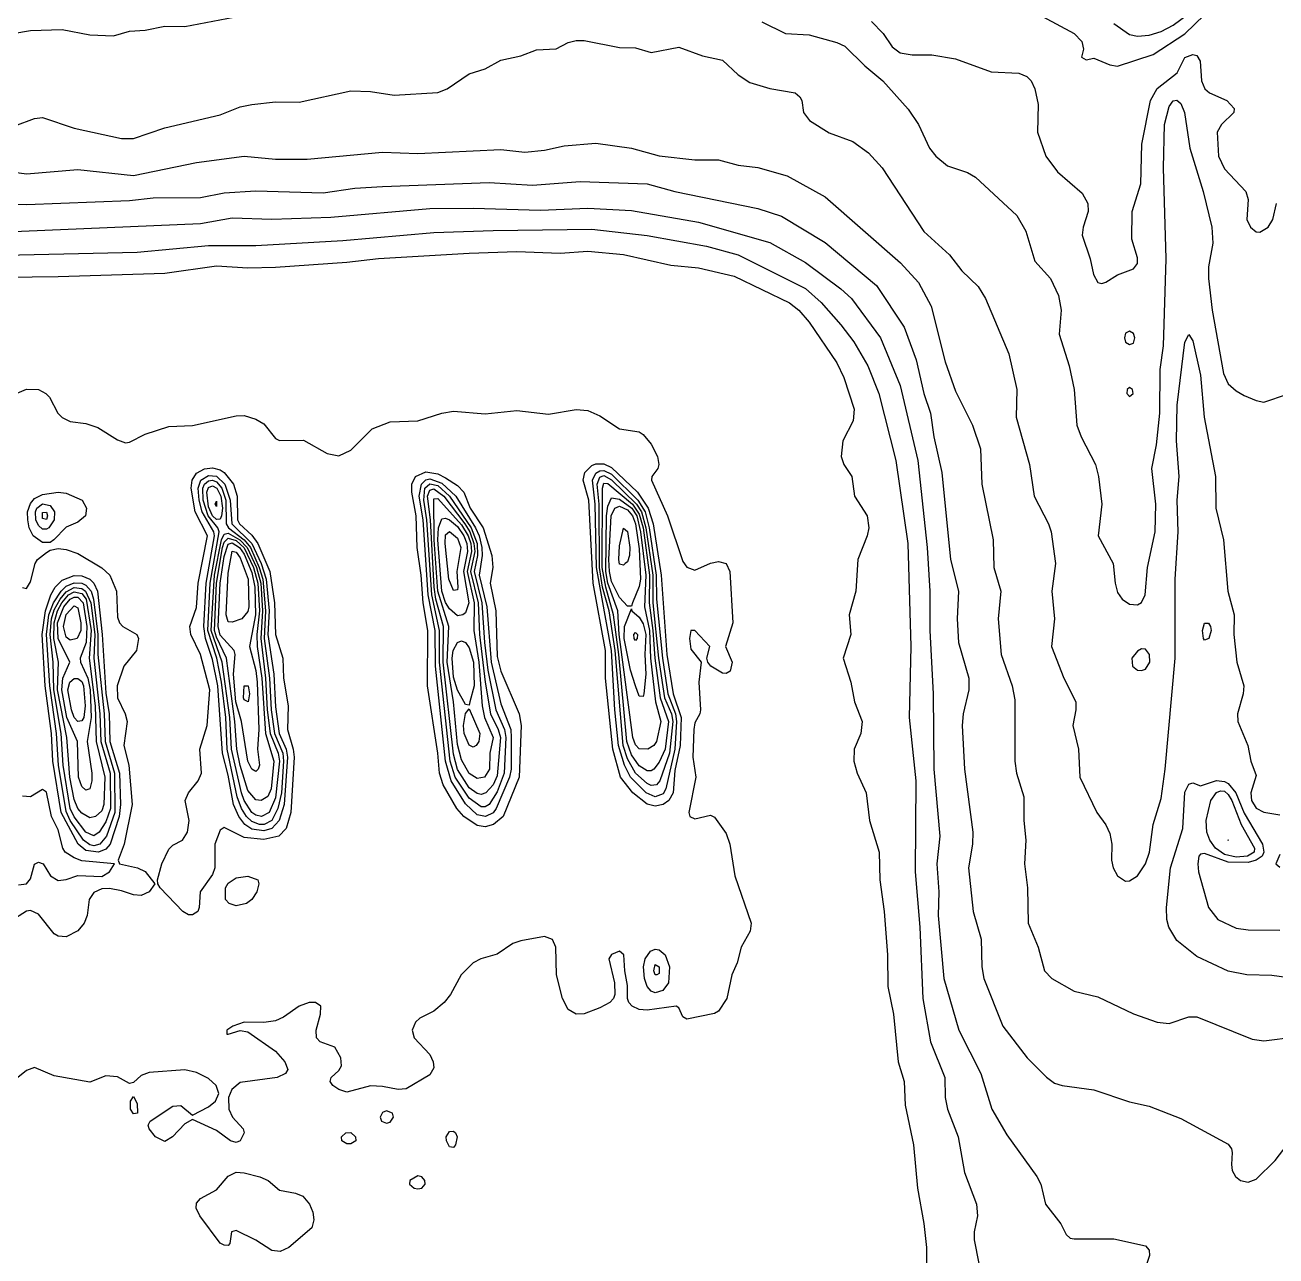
# Model space of a CAD drawing. Header units: inches. Extents: x 3311818 to 3313075, y 1372003 to 1372737.
# Drawn here: x 3312366 to 3312486.7, y 1372491.9 to 1372610.5 of the extents above; entities that cross this region are included whole.
import ezdxf

# ---------------------------------------------------------------- set-up
doc = ezdxf.new("R2010")
doc.units = ezdxf.units.IN
doc.header["$MEASUREMENT"] = 0

msp = doc.modelspace()

# ---------------------------------------------------------------- linework, layer by layer
for points, elevation in [([(3312471.01, 1372610.63), (3312472.53, 1372609.56), (3312473.3, 1372609.4), (3312474.44, 1372609.49), (3312475.58, 1372609.84), (3312476.73, 1372610.45), (3312480.79, 1372613.48)], 4484), ([(3312361.24, 1372609.04), (3312366.58, 1372609.94), (3312369.63, 1372610.05), (3312372.29, 1372609.54), (3312374.58, 1372609.42), (3312376.11, 1372609.89), (3312377.63, 1372609.99), (3312379.54, 1372610.36), (3312381.44, 1372610.34), (3312387.54, 1372611.5)], 4487), ([(3312464.15, 1372611.29), (3312467.21, 1372609.67), (3312467.93, 1372608.9), (3312468.11, 1372608.14), (3312467.9, 1372607.38), (3312468.34, 1372607.12), (3312469.1, 1372607.29), (3312470.63, 1372606.63), (3312471.39, 1372606.5), (3312474.82, 1372607.63), (3312477.87, 1372609.64), (3312479.77, 1372611.46)], 4485), ([(3312437.09, 1372610.78), (3312439.37, 1372609.67), (3312441.66, 1372609.52), (3312444.33, 1372608.8), (3312445.09, 1372608.45), (3312447, 1372606.56), (3312448.74, 1372605.09), (3312451.19, 1372602.37), (3312452.19, 1372600.9), (3312453.25, 1372598.61), (3312453.86, 1372597.85), (3312455, 1372596.92), (3312456.91, 1372596.25), (3312457.67, 1372595.82), (3312461.66, 1372592.13), (3312462.53, 1372590.61), (3312463.39, 1372587.72), (3312464.93, 1372586.04), (3312465.67, 1372584.4), (3312465.93, 1372582.99), (3312465.76, 1372580.7), (3312466.73, 1372577.65), (3312467.21, 1372575.36), (3312467.44, 1372571.93), (3312467.86, 1372570.79), (3312469.24, 1372568.12), (3312469.53, 1372566.98), (3312469.88, 1372564.31), (3312469.51, 1372561.26), (3312470.95, 1372558.59), (3312471.14, 1372556.69), (3312471.39, 1372555.8), (3312471.83, 1372555.16), (3312472.53, 1372554.66), (3312473.3, 1372554.6), (3312473.68, 1372554.84), (3312474.03, 1372555.55), (3312474.28, 1372558.21), (3312475, 1372561.64), (3312475.06, 1372564.31), (3312474.69, 1372567.74), (3312475.12, 1372570.03), (3312475.45, 1372573.08), (3312475.5, 1372577.27), (3312475.82, 1372579.56), (3312476.06, 1372587.94), (3312475.82, 1372596.71), (3312475.92, 1372600.9), (3312476.34, 1372602.61), (3312476.73, 1372603.18), (3312477.11, 1372603.23), (3312477.49, 1372602.91), (3312477.82, 1372602.04), (3312478.35, 1372598.61), (3312479.63, 1372594.42), (3312480.48, 1372590.99), (3312480.58, 1372589.47), (3312480.15, 1372587.18), (3312480.15, 1372586.04), (3312480.5, 1372582.99), (3312481.58, 1372576.89), (3312482.06, 1372575.91), (3312482.82, 1372575.22), (3312483.59, 1372574.78), (3312484.73, 1372574.28), (3312485.49, 1372574.14), (3312487.78, 1372574.9)], 4487), ([(3312447.66, 1372610.81), (3312448.78, 1372609.67), (3312449.66, 1372608.37), (3312450.43, 1372607.81), (3312451.57, 1372607.6), (3312453.48, 1372607.6), (3312455.76, 1372607.22), (3312459.19, 1372605.97), (3312461.86, 1372605.84), (3312462.62, 1372605.51), (3312463.06, 1372605.09), (3312463.4, 1372604.33), (3312463.71, 1372602.81), (3312463.65, 1372600.14), (3312464.45, 1372597.85), (3312465.59, 1372596.33), (3312467.96, 1372594.27), (3312468.5, 1372593.28), (3312468.54, 1372592.52), (3312468.06, 1372590.99), (3312467.98, 1372590.23), (3312468.73, 1372587.94), (3312469.05, 1372586.42), (3312469.48, 1372585.68), (3312469.87, 1372585.56), (3312470.25, 1372585.7), (3312471.39, 1372586.41), (3312472.91, 1372586.97), (3312473.3, 1372587.49), (3312473.3, 1372588.05), (3312472.76, 1372589.85), (3312472.8, 1372592.52), (3312473.63, 1372595.18), (3312473.73, 1372599), (3312474.56, 1372603.19), (3312475.2, 1372604.36), (3312477.12, 1372605.86), (3312477.87, 1372607.34), (3312478.63, 1372607.65), (3312479.01, 1372607.54), (3312479.33, 1372607), (3312479.48, 1372605.09), (3312479.79, 1372604.33), (3312480.26, 1372603.95), (3312481.91, 1372603.19), (3312482.61, 1372602.43), (3312482.58, 1372602.04), (3312481.39, 1372600.9), (3312480.98, 1372600.14), (3312481.1, 1372597.85), (3312481.68, 1372596.63), (3312483.74, 1372594.42), (3312483.98, 1372593.66), (3312483.84, 1372591.75), (3312484.2, 1372590.99), (3312484.73, 1372590.56), (3312485.11, 1372590.53), (3312485.91, 1372590.99), (3312486.36, 1372591.75), (3312486.71, 1372593.28)], 4486), ([(3312365.05, 1372600.77), (3312366.96, 1372601.46), (3312367.72, 1372601.57), (3312370.77, 1372600.54), (3312375.34, 1372599.55), (3312376.49, 1372599.53), (3312379.54, 1372600.58), (3312384.87, 1372601.82), (3312386.78, 1372602.58), (3312387.92, 1372602.83), (3312390.21, 1372603.08), (3312392.49, 1372603.05), (3312397.45, 1372604.12), (3312399.35, 1372604.06), (3312401.64, 1372603.73), (3312405.83, 1372603.96), (3312406.74, 1372604.33), (3312408.88, 1372605.78), (3312410.41, 1372606.24), (3312411.93, 1372607.08), (3312413.84, 1372607.52), (3312415.36, 1372608.1), (3312417.27, 1372608.19), (3312418.41, 1372608.79), (3312419.17, 1372609), (3312419.94, 1372609), (3312423.37, 1372608.32), (3312424.89, 1372608.28), (3312426.42, 1372607.83), (3312429.08, 1372608.35), (3312431.37, 1372607.52), (3312433.28, 1372607.1), (3312434.8, 1372605.69), (3312435.94, 1372604.94), (3312437.85, 1372604.35), (3312440.31, 1372603.95), (3312440.74, 1372603.57), (3312440.93, 1372603.19), (3312441.09, 1372602.04), (3312441.67, 1372601.28), (3312443.57, 1372600.08), (3312445.85, 1372599.26), (3312447.38, 1372598.17), (3312448.69, 1372596.71), (3312452.71, 1372590.58), (3312455.17, 1372588.32), (3312456.37, 1372586.8), (3312457.93, 1372585.27), (3312458.65, 1372584.13), (3312460.9, 1372578.79), (3312461.68, 1372575.36), (3312461.62, 1372572.7), (3312462.9, 1372568.12), (3312463.33, 1372565.07), (3312464.72, 1372562.41), (3312464.98, 1372561.64), (3312465.41, 1372558.59), (3312465.03, 1372555.93), (3312465.29, 1372553.26), (3312465, 1372550.59), (3312466.19, 1372547.54), (3312467.36, 1372545.25), (3312467.37, 1372544.49), (3312467.07, 1372542.97), (3312467.63, 1372540.68), (3312467.74, 1372538.01), (3312469.37, 1372534.58), (3312470.25, 1372533.4), (3312470.63, 1372532.57), (3312470.83, 1372531.53), (3312470.79, 1372530.01), (3312470.96, 1372529.25), (3312471.39, 1372528.48), (3312472.15, 1372527.98), (3312472.53, 1372528.01), (3312473.3, 1372528.48), (3312474.09, 1372529.63), (3312474.45, 1372530.77), (3312474.82, 1372533.44), (3312475.58, 1372535.94), (3312475.98, 1372538.78), (3312476.92, 1372549.45), (3312476.95, 1372557.07), (3312477.23, 1372561.64), (3312477.13, 1372564.69), (3312477.31, 1372566.98), (3312477.07, 1372570.41), (3312477.12, 1372573.84), (3312477.87, 1372579.9), (3312478.25, 1372580.66), (3312478.63, 1372580.05), (3312479.39, 1372576.73), (3312479.72, 1372572.7), (3312480.83, 1372566.98), (3312480.86, 1372563.93), (3312481.59, 1372560.88), (3312482.01, 1372555.93), (3312482.61, 1372553.64), (3312482.59, 1372551.73), (3312482.87, 1372549.07), (3312483.55, 1372546.78), (3312483.49, 1372546.02), (3312482.95, 1372544.11), (3312482.97, 1372543.35), (3312483.94, 1372541.06), (3312484.24, 1372539.54), (3312484.73, 1372538.14), (3312484.23, 1372536.49), (3312484.28, 1372535.73), (3312484.73, 1372535), (3312485.49, 1372534.63), (3312487.02, 1372534.35)], 4488), ([(3312362.38, 1372596.65), (3312366.2, 1372596.14), (3312371.15, 1372596.55), (3312376.49, 1372595.98), (3312382.58, 1372597.22), (3312387.16, 1372597.85), (3312390.21, 1372597.56), (3312393.26, 1372597.55), (3312400.5, 1372598.23), (3312403.93, 1372598.11), (3312411.93, 1372598.49), (3312414.22, 1372598.24), (3312416.12, 1372598.42), (3312418.03, 1372598.84), (3312421.08, 1372599.1), (3312424.51, 1372598.6), (3312427.18, 1372597.88), (3312430.61, 1372597.5), (3312432.89, 1372597.48), (3312434.8, 1372596.96), (3312436.71, 1372596.75), (3312439.54, 1372595.95), (3312443.19, 1372593.91), (3312450.44, 1372587.56), (3312452.18, 1372585.66), (3312453.42, 1372583.37), (3312454.76, 1372578.03), (3312455.76, 1372575.19), (3312457.38, 1372571.93), (3312458.18, 1372569.65), (3312458.29, 1372566.22), (3312459.4, 1372560.88), (3312459.45, 1372558.21), (3312460.14, 1372555.93), (3312459.87, 1372553.26), (3312460.17, 1372549.83), (3312461.22, 1372546.78), (3312461.48, 1372545.46), (3312461.46, 1372539.54), (3312461.65, 1372538.39), (3312462.35, 1372536.11), (3312462.34, 1372533.82), (3312462.55, 1372531.92), (3312462.41, 1372529.63), (3312462.69, 1372527.34), (3312462.75, 1372523.91), (3312463.71, 1372521.62), (3312464.35, 1372519.34), (3312465.05, 1372518.58), (3312467.2, 1372517.38), (3312469.48, 1372516.81), (3312472.91, 1372515.19), (3312475.2, 1372514.37), (3312476.34, 1372514.26), (3312478.25, 1372514.89), (3312479.01, 1372514.91), (3312484.35, 1372512.76), (3312485.49, 1372512.57), (3312488.54, 1372512.97)], 4489), ([(3312363.15, 1372593.29), (3312366.2, 1372593.17), (3312376.11, 1372593.57), (3312378.39, 1372593.84), (3312382.97, 1372593.85), (3312385.25, 1372594.3), (3312388.3, 1372594.51), (3312394.78, 1372594.31), (3312397.83, 1372594.74), (3312400.5, 1372594.93), (3312410.79, 1372595.31), (3312414.98, 1372595.05), (3312419.56, 1372595.41), (3312426.03, 1372595.16), (3312428.7, 1372594.45), (3312436.71, 1372592.81), (3312438.99, 1372592.05), (3312443.19, 1372589.52), (3312448.14, 1372585.37), (3312450.81, 1372581.36), (3312451.95, 1372578.22), (3312452.7, 1372574.98), (3312453.34, 1372573.08), (3312453.66, 1372570.79), (3312454.45, 1372567.36), (3312455.27, 1372558.98), (3312456.03, 1372555.93), (3312455.91, 1372553.26), (3312456.05, 1372550.97), (3312457.03, 1372547.54), (3312457.03, 1372546.4), (3312456.51, 1372544.11), (3312456.41, 1372542.97), (3312456.62, 1372538.78), (3312457.42, 1372532.68), (3312457.38, 1372531.53), (3312457.01, 1372529.25), (3312457.45, 1372525.05), (3312458.22, 1372522.39), (3312458.3, 1372519.72), (3312458.49, 1372518.58), (3312460.33, 1372514), (3312462.65, 1372510.95), (3312464.53, 1372509.07), (3312465.29, 1372508.52), (3312466.05, 1372508.28), (3312469.1, 1372507.86), (3312472.53, 1372506.71), (3312474.44, 1372506.3), (3312477.49, 1372505.09), (3312482.06, 1372502.63), (3312482.38, 1372502.19), (3312482.44, 1372501.81), (3312482.35, 1372500.66), (3312482.44, 1372500.08), (3312482.76, 1372499.52), (3312483.23, 1372499.14), (3312483.97, 1372498.98), (3312484.73, 1372499.24), (3312486.59, 1372501.04), (3312487.72, 1372502.57)], 4490), ([(3312356.67, 1372590.24), (3312382.97, 1372591.35), (3312386.02, 1372591.91), (3312389.83, 1372591.78), (3312395.54, 1372591.96), (3312405.07, 1372592.78), (3312409.26, 1372592.83), (3312415.74, 1372592.63), (3312420.32, 1372592.83), (3312424.51, 1372592.6), (3312430.99, 1372591.48), (3312437.85, 1372589.52), (3312441.28, 1372587.59), (3312444.71, 1372585.06), (3312445.73, 1372584.13), (3312448.53, 1372580.32), (3312450.41, 1372575.75), (3312452.13, 1372568.5), (3312453.01, 1372560.12), (3312453.29, 1372555.93), (3312453.27, 1372552.12), (3312453.59, 1372546.02), (3312453.67, 1372538.78), (3312454.23, 1372532.3), (3312453.97, 1372529.63), (3312454.15, 1372526.96), (3312454.08, 1372524.67), (3312454.62, 1372518.58), (3312456.09, 1372513.62), (3312458.19, 1372509.43), (3312459.27, 1372506), (3312460.72, 1372503.52), (3312463.6, 1372499.52), (3312463.97, 1372498.76), (3312464.42, 1372496.85), (3312465.91, 1372494.94), (3312466.43, 1372493.91), (3312466.82, 1372493.58), (3312467.2, 1372493.5), (3312471.01, 1372493.51), (3312474.06, 1372492.83), (3312474.44, 1372492.41), (3312474.47, 1372491.9), (3312474.19, 1372491.13)], 4491), ([(3312361.24, 1372588.24), (3312376.87, 1372588.6), (3312383.73, 1372589.23), (3312388.3, 1372589.24), (3312396.69, 1372589.72), (3312405.45, 1372590.47), (3312411.17, 1372590.67), (3312420.7, 1372590.82), (3312426.03, 1372590.18), (3312431.75, 1372589.17), (3312434.8, 1372588.32), (3312441.28, 1372585.1), (3312442.8, 1372583.75), (3312444.71, 1372581.58), (3312445.94, 1372579.94), (3312447.31, 1372577.65), (3312448.35, 1372574.98), (3312450, 1372568.5), (3312451.15, 1372560.5), (3312451.44, 1372550.59), (3312451.3, 1372543.73), (3312451.92, 1372537.63), (3312451.87, 1372528.87), (3312452.31, 1372523.53), (3312452.6, 1372516.67), (3312453.35, 1372512.48), (3312454.74, 1372509.05), (3312454.77, 1372507.14), (3312454.97, 1372506), (3312456.01, 1372503.33), (3312456.62, 1372499.9), (3312457.78, 1372496.85), (3312457.88, 1372495.71), (3312457.56, 1372494.18), (3312457.55, 1372493.42), (3312458.01, 1372491.13)], 4492), ([(3312351.71, 1372586.03), (3312369.25, 1372586.25), (3312379.54, 1372586.56), (3312384.49, 1372587.27), (3312387.54, 1372587.08), (3312390.21, 1372587.13), (3312397.07, 1372587.62), (3312400.12, 1372587.97), (3312408.88, 1372588.49), (3312413.46, 1372588.66), (3312417.65, 1372588.49), (3312420.32, 1372588.7), (3312423.75, 1372588.37), (3312428.32, 1372587.34), (3312430.99, 1372587.08), (3312434.42, 1372586.29), (3312439.76, 1372583.72), (3312440.64, 1372582.99), (3312441.66, 1372581.84), (3312444.33, 1372577.93), (3312445, 1372576.51), (3312446, 1372573.46), (3312445.9, 1372572.32), (3312444.89, 1372570.41), (3312444.73, 1372568.89), (3312444.99, 1372568.12), (3312445.77, 1372566.98), (3312446.02, 1372565.07), (3312447.24, 1372563.17), (3312447.4, 1372562.02), (3312447.24, 1372561.26), (3312446.33, 1372558.98), (3312446.15, 1372555.93), (3312445.5, 1372553.64), (3312445.65, 1372551.73), (3312444.91, 1372549.45), (3312445.65, 1372547.16), (3312446.02, 1372545.25), (3312446.77, 1372543.35), (3312446.64, 1372542.21), (3312446, 1372540.68), (3312445.95, 1372539.54), (3312446.27, 1372538.39), (3312447.15, 1372536.49), (3312447.46, 1372533.82), (3312448.41, 1372530.77), (3312448.47, 1372528.1), (3312448.88, 1372525.05), (3312449.2, 1372520.86), (3312449.23, 1372517.81), (3312449.79, 1372515.15), (3312450.23, 1372510.57), (3312450.82, 1372508.67), (3312450.91, 1372506.38), (3312451.7, 1372502.57), (3312452.08, 1372498.38), (3312452.71, 1372494.99), (3312452.97, 1372492.66), (3312452.99, 1372489.23)], 4493), ([(3312472.91, 1372579.82), (3312473.04, 1372580.32), (3312472.91, 1372580.74), (3312472.53, 1372580.97), (3312472.15, 1372580.78), (3312472.04, 1372580.32), (3312472.15, 1372579.93), (3312472.53, 1372579.68), (3312472.91, 1372579.82)], 4486), ([(3312365.05, 1372574.91), (3312366.2, 1372575.37), (3312367.34, 1372575.36), (3312368.04, 1372574.98), (3312368.41, 1372574.6), (3312369.21, 1372573.08), (3312369.63, 1372572.64), (3312370.39, 1372572.28), (3312371.91, 1372572.07), (3312373.06, 1372571.7), (3312374.96, 1372570.5), (3312375.72, 1372570.22), (3312376.11, 1372570.27), (3312377.63, 1372571.06), (3312379.92, 1372571.79), (3312382.2, 1372571.87), (3312386.4, 1372572.82), (3312387.16, 1372572.85), (3312388.3, 1372572.5), (3312389.06, 1372572.04), (3312390.21, 1372570.63), (3312390.59, 1372570.43), (3312392.88, 1372570.47), (3312395.16, 1372569.18), (3312396.31, 1372568.97), (3312397.45, 1372569.52), (3312399.53, 1372571.55), (3312401.26, 1372572.25), (3312403.93, 1372572.33), (3312406.22, 1372573.08), (3312407.36, 1372573.26), (3312410.41, 1372573.01), (3312413.46, 1372573.32), (3312416.51, 1372572.97), (3312419.17, 1372573.42), (3312420.32, 1372573.33), (3312421.46, 1372572.83), (3312423.37, 1372571.55), (3312425.27, 1372571.26), (3312425.65, 1372571.02), (3312426.42, 1372570.1), (3312427.04, 1372568.89), (3312427.15, 1372568.12), (3312427.07, 1372567.74), (3312426.47, 1372566.98), (3312426.44, 1372566.6), (3312427.98, 1372563.17), (3312429.46, 1372558.79), (3312429.85, 1372558.24), (3312430.61, 1372557.95), (3312432.13, 1372558.61), (3312432.89, 1372558.79), (3312433.66, 1372558.58), (3312434, 1372557.83), (3312434.29, 1372552.88), (3312433.58, 1372550.59), (3312434.21, 1372549.07), (3312434.04, 1372548.2), (3312433.66, 1372547.99), (3312433.28, 1372548.01), (3312432.18, 1372548.69), (3312431.87, 1372549.07), (3312431.79, 1372549.45), (3312432.07, 1372550.59), (3312430.61, 1372552.12), (3312430.23, 1372552.12), (3312430.11, 1372551.35), (3312430.23, 1372550.34), (3312431.24, 1372549.07), (3312431.02, 1372547.16), (3312431.16, 1372544.49), (3312431.1, 1372544.11), (3312430.61, 1372543.22), (3312430.53, 1372542.59), (3312430.42, 1372539.92), (3312430.71, 1372538.01), (3312430.04, 1372534.58), (3312430.15, 1372534.2), (3312430.61, 1372533.98), (3312432.13, 1372534.32), (3312432.51, 1372534.13), (3312433.66, 1372532.58), (3312434.01, 1372531.53), (3312434.47, 1372528.48), (3312436.06, 1372523.91), (3312435.95, 1372523.15), (3312435.08, 1372521.62), (3312434.7, 1372520.1), (3312434.2, 1372518.96), (3312433.7, 1372516.67), (3312432.89, 1372515.43), (3312432.51, 1372515.22), (3312429.85, 1372514.68), (3312429.46, 1372514.89), (3312429.08, 1372515.75), (3312428.83, 1372515.91), (3312426.03, 1372515.54), (3312425.27, 1372515.59), (3312424.59, 1372515.91), (3312424.25, 1372516.29), (3312424.13, 1372516.67), (3312424.13, 1372517.91), (3312423.86, 1372519.34), (3312423.79, 1372520.86), (3312423.37, 1372521.23), (3312422.6, 1372520.91), (3312422.33, 1372520.48), (3312422.89, 1372518.19), (3312422.92, 1372517.05), (3312422.79, 1372516.67), (3312422.43, 1372516.29), (3312421.46, 1372515.77), (3312419.94, 1372515.2), (3312419.17, 1372515.16), (3312418.41, 1372515.61), (3312417.87, 1372516.67), (3312417.29, 1372518.96), (3312417.21, 1372521.62), (3312416.89, 1372522.34), (3312416.12, 1372522.63), (3312413.84, 1372522.22), (3312413.08, 1372521.95), (3312411.55, 1372520.95), (3312410, 1372520.48), (3312409.24, 1372520.1), (3312408.09, 1372518.96), (3312407.07, 1372517.05), (3312406.45, 1372516.29), (3312405.45, 1372515.45), (3312404.11, 1372514.76), (3312403.7, 1372514.38), (3312403.38, 1372513.62), (3312403.55, 1372512.88), (3312405.07, 1372511.26), (3312405.41, 1372510.57), (3312405.45, 1372509.97), (3312405.07, 1372509.32), (3312402.79, 1372507.97), (3312402.02, 1372507.9), (3312400.5, 1372508.19), (3312399.35, 1372508.24), (3312397.07, 1372507.64), (3312396.31, 1372507.89), (3312395.71, 1372508.28), (3312395.45, 1372508.67), (3312395.57, 1372509.05), (3312396.31, 1372509.73), (3312396.57, 1372510.19), (3312396.5, 1372510.95), (3312395.92, 1372511.97), (3312394.51, 1372512.48), (3312394.15, 1372512.86), (3312394.1, 1372513.62), (3312394.54, 1372515.15), (3312394.55, 1372515.91), (3312394.05, 1372516.29), (3312393.45, 1372516.29), (3312392.49, 1372515.93), (3312390.97, 1372514.87), (3312390.21, 1372514.52), (3312389.06, 1372514.34), (3312387.16, 1372514.38), (3312386.08, 1372514), (3312385.51, 1372513.62), (3312385.51, 1372513.24), (3312385.63, 1372513.22), (3312386.78, 1372513.58), (3312387.54, 1372513.46), (3312390.21, 1372511.59), (3312391.09, 1372510.57), (3312391.39, 1372509.81), (3312391.17, 1372509.43), (3312390.34, 1372509.05), (3312386.78, 1372508.57), (3312386, 1372507.9), (3312385.65, 1372507.14), (3312385.69, 1372506), (3312386.05, 1372505.24), (3312387.07, 1372504.09), (3312387.17, 1372503.71), (3312386.78, 1372502.95), (3312386.4, 1372502.8), (3312385.87, 1372502.95), (3312384.49, 1372503.96), (3312382.2, 1372505.01), (3312381.44, 1372504.58), (3312380.26, 1372503.33), (3312379.54, 1372502.9), (3312378.64, 1372503.33), (3312378, 1372504.09), (3312377.92, 1372504.47), (3312378.12, 1372504.85), (3312380.3, 1372506.3), (3312381.06, 1372506.35), (3312382.2, 1372505.41), (3312383.73, 1372506.23), (3312384.4, 1372506.76), (3312384.74, 1372507.52), (3312384.47, 1372508.28), (3312383.73, 1372508.97), (3312382.58, 1372509.52), (3312381.44, 1372509.78), (3312378.01, 1372509.52), (3312377.25, 1372509.24), (3312376.49, 1372508.56), (3312376.11, 1372508.48), (3312374.96, 1372509.1), (3312373.82, 1372509.22), (3312372.29, 1372508.59), (3312368.86, 1372509.22), (3312366.96, 1372510.01), (3312366.2, 1372509.74), (3312365.35, 1372509.05)], 4494), ([(3312472.53, 1372574.69), (3312472.89, 1372574.98), (3312472.82, 1372575.36), (3312472.53, 1372575.56), (3312472.3, 1372575.36), (3312472.28, 1372574.98), (3312472.53, 1372574.69)], 4486), ([(3312382.69, 1372525.05), (3312382.2, 1372524.73), (3312381.82, 1372524.73), (3312381.25, 1372525.05), (3312379.06, 1372527.34), (3312378.84, 1372527.72), (3312378.83, 1372528.1), (3312379.23, 1372529.63), (3312379.92, 1372531.04), (3312380.3, 1372531.43), (3312381.23, 1372531.92), (3312381.72, 1372532.68), (3312381.86, 1372533.82), (3312381.49, 1372535.73), (3312381.81, 1372536.49), (3312382.74, 1372537.63), (3312383.05, 1372538.39), (3312382.91, 1372540.68), (3312383.6, 1372542.97), (3312383.87, 1372546.4), (3312382.97, 1372549.82), (3312382.02, 1372551.73), (3312381.92, 1372552.5), (3312382.58, 1372554.36), (3312382.74, 1372556.69), (3312383.63, 1372561.26), (3312382.44, 1372563.55), (3312382.05, 1372565.84), (3312382.17, 1372566.6), (3312382.58, 1372567.29), (3312383.35, 1372567.72), (3312384.11, 1372567.81), (3312384.87, 1372567.61), (3312385.25, 1372567.35), (3312386.14, 1372566.22), (3312386.49, 1372565.07), (3312386.52, 1372562.79), (3312386.72, 1372562.41), (3312387.92, 1372561.31), (3312388.5, 1372560.5), (3312389.66, 1372557.83), (3312390.1, 1372554.78), (3312390.18, 1372551.73), (3312390.9, 1372549.45), (3312390.98, 1372547.54), (3312391.4, 1372544.87), (3312391.36, 1372542.59), (3312391.91, 1372540.68), (3312391.98, 1372539.92), (3312391.67, 1372534.58), (3312391.22, 1372533.06), (3312390.51, 1372532.3), (3312389.06, 1372531.99), (3312387.16, 1372532.19), (3312385.25, 1372533.15), (3312384.87, 1372532.89), (3312384.33, 1372531.53), (3312384.36, 1372529.25), (3312384.11, 1372528.61), (3312382.94, 1372526.96), (3312382.84, 1372525.44), (3312382.69, 1372525.05)], 4495), ([(3312427.56, 1372535.35), (3312426.8, 1372535.2), (3312426.03, 1372535.39), (3312424.66, 1372536.49), (3312423.47, 1372538.01), (3312422.71, 1372540.68), (3312422.02, 1372547.54), (3312422.01, 1372550.21), (3312420.82, 1372556.69), (3312420.41, 1372564.69), (3312419.85, 1372566.6), (3312420.02, 1372567.36), (3312420.7, 1372568.03), (3312421.08, 1372568.18), (3312421.84, 1372568.19), (3312422.6, 1372567.83), (3312425.08, 1372565.46), (3312426.14, 1372563.93), (3312426.6, 1372562.41), (3312427.37, 1372557.45), (3312427.94, 1372549.81), (3312428.55, 1372546.02), (3312429.29, 1372543.73), (3312429.2, 1372541.06), (3312428.7, 1372538.65), (3312428.54, 1372536.49), (3312428.13, 1372535.73), (3312427.56, 1372535.35)], 4495), ([(3312426.81, 1372536.11), (3312425.92, 1372536.49), (3312424.42, 1372538.01), (3312423.83, 1372539.16), (3312423.28, 1372541.06), (3312422.92, 1372544.49), (3312422.58, 1372550.21), (3312421.13, 1372558.21), (3312421.02, 1372564.31), (3312420.76, 1372566.6), (3312421.08, 1372567.29), (3312421.46, 1372567.53), (3312421.84, 1372567.56), (3312422.6, 1372567.18), (3312425.13, 1372564.69), (3312425.83, 1372563.55), (3312426.23, 1372562.02), (3312426.9, 1372557.45), (3312426.94, 1372555.16), (3312427.5, 1372549.45), (3312428.03, 1372546.02), (3312428.76, 1372544.11), (3312428.87, 1372543.35), (3312428.69, 1372540.68), (3312427.83, 1372536.87), (3312427.56, 1372536.4), (3312426.81, 1372536.11)], 4496), ([(3312389.83, 1372533.06), (3312389.06, 1372532.81), (3312387.92, 1372532.98), (3312387.25, 1372533.44), (3312386.66, 1372534.2), (3312386.14, 1372535.35), (3312385.63, 1372538.19), (3312385.07, 1372540.3), (3312384.64, 1372546.78), (3312384.11, 1372549.34), (3312383.44, 1372551.35), (3312383.27, 1372552.5), (3312383.52, 1372556.69), (3312384.31, 1372561.26), (3312384.25, 1372561.64), (3312383.12, 1372563.55), (3312382.82, 1372564.69), (3312382.74, 1372565.84), (3312383.01, 1372566.6), (3312383.73, 1372567.08), (3312384.49, 1372566.99), (3312385.31, 1372566.22), (3312385.82, 1372564.69), (3312385.97, 1372562.41), (3312387.9, 1372560.5), (3312388.82, 1372558.59), (3312389.3, 1372557.07), (3312389.57, 1372554.02), (3312389.46, 1372551.73), (3312390.03, 1372547.92), (3312390.21, 1372544.77), (3312390.56, 1372542.21), (3312391.21, 1372540.68), (3312391.35, 1372539.92), (3312391.03, 1372535.35), (3312390.55, 1372533.82), (3312389.83, 1372533.06)], 4496), ([(3312389.09, 1372533.44), (3312388.64, 1372533.44), (3312387.92, 1372533.72), (3312387.41, 1372534.2), (3312386.92, 1372534.96), (3312386.51, 1372536.11), (3312385.52, 1372540.68), (3312385.39, 1372543.73), (3312385, 1372547.16), (3312384.54, 1372549.45), (3312383.68, 1372552.12), (3312383.89, 1372556.69), (3312384.76, 1372561.64), (3312384.64, 1372562.02), (3312383.69, 1372563.17), (3312383.21, 1372564.69), (3312383.19, 1372565.84), (3312383.35, 1372566.23), (3312383.73, 1372566.55), (3312384.11, 1372566.6), (3312384.49, 1372566.46), (3312385.03, 1372565.84), (3312385.41, 1372564.69), (3312385.44, 1372562.41), (3312385.67, 1372562.02), (3312387.17, 1372560.88), (3312387.77, 1372560.12), (3312388.63, 1372558.21), (3312388.98, 1372557.07), (3312389.23, 1372554.02), (3312389.11, 1372551.35), (3312389.61, 1372547.54), (3312389.78, 1372544.49), (3312390.1, 1372542.21), (3312390.89, 1372540.3), (3312390.96, 1372539.54), (3312390.76, 1372536.49), (3312390.43, 1372534.96), (3312389.84, 1372533.82), (3312389.09, 1372533.44)], 4497), ([(3312411.21, 1372533.44), (3312410.41, 1372533.22), (3312409.65, 1372533.33), (3312408.34, 1372534.2), (3312407.67, 1372534.96), (3312406.37, 1372537.25), (3312406, 1372538.39), (3312405.83, 1372540.3), (3312404.84, 1372546.78), (3312404.89, 1372552.12), (3312404.42, 1372554.78), (3312404.23, 1372557.45), (3312403.85, 1372560.12), (3312403.77, 1372563.17), (3312403.33, 1372565.46), (3312403.35, 1372566.22), (3312403.7, 1372566.98), (3312404.69, 1372567.43), (3312405.83, 1372567.24), (3312406.6, 1372566.85), (3312407.74, 1372566.1), (3312408.35, 1372565.46), (3312408.96, 1372563.93), (3312410.21, 1372562.02), (3312411.04, 1372559.36), (3312411.16, 1372558.21), (3312410.88, 1372556.69), (3312411.44, 1372554.02), (3312411.55, 1372549.62), (3312411.93, 1372548.21), (3312413.68, 1372544.11), (3312413.89, 1372542.97), (3312413.69, 1372538.01), (3312412.13, 1372534.2), (3312411.21, 1372533.44)], 4495), ([(3312410.43, 1372534.2), (3312409.65, 1372534.37), (3312408.5, 1372535.44), (3312407.14, 1372537.63), (3312406.57, 1372539.54), (3312405.62, 1372548.69), (3312405.6, 1372552.12), (3312404.9, 1372555.55), (3312404.42, 1372562.79), (3312404.06, 1372565.07), (3312404.26, 1372566.22), (3312404.69, 1372566.65), (3312405.07, 1372566.75), (3312406.22, 1372566.33), (3312407.58, 1372565.07), (3312409.48, 1372562.02), (3312409.83, 1372561.26), (3312410.08, 1372560.12), (3312410.11, 1372559.36), (3312409.83, 1372557.45), (3312410.56, 1372554.4), (3312410.98, 1372549.07), (3312411.93, 1372545.05), (3312412.87, 1372542.59), (3312412.93, 1372541.82), (3312412.91, 1372538.78), (3312412.75, 1372538.01), (3312411.48, 1372534.96), (3312411.17, 1372534.55), (3312410.43, 1372534.2)], 4496), ([(3312426.93, 1372537.25), (3312426.42, 1372537.19), (3312426.03, 1372537.37), (3312424.89, 1372538.37), (3312424.13, 1372539.76), (3312423.72, 1372541.06), (3312422.93, 1372550.21), (3312422.35, 1372554.02), (3312421.73, 1372556.31), (3312421.43, 1372558.21), (3312421.41, 1372564.31), (3312421.21, 1372566.22), (3312421.46, 1372566.91), (3312421.84, 1372567.05), (3312422.6, 1372566.65), (3312425.01, 1372564.31), (3312425.48, 1372563.55), (3312425.91, 1372562.02), (3312426.57, 1372557.45), (3312426.58, 1372554.78), (3312427.13, 1372549.45), (3312427.71, 1372545.64), (3312428.36, 1372544.11), (3312428.5, 1372543.35), (3312428.19, 1372540.3), (3312427.25, 1372537.63), (3312426.93, 1372537.25)], 4497), ([(3312426.68, 1372538.78), (3312426.42, 1372538.59), (3312426.03, 1372538.59), (3312425.27, 1372539.08), (3312424.51, 1372540.16), (3312424.08, 1372541.44), (3312423.29, 1372549.83), (3312422.79, 1372553.64), (3312422.03, 1372556.31), (3312421.7, 1372558.21), (3312421.73, 1372565.84), (3312421.84, 1372566.32), (3312422.22, 1372566.31), (3312424.61, 1372564.31), (3312425.27, 1372563.33), (3312425.63, 1372562.02), (3312426.25, 1372557.45), (3312426.21, 1372554.78), (3312426.59, 1372552.12), (3312426.77, 1372549.45), (3312427.29, 1372545.64), (3312428.07, 1372543.35), (3312427.75, 1372540.68), (3312427.18, 1372539.45), (3312426.68, 1372538.78)], 4498), ([(3312368.82, 1372560.88), (3312368.48, 1372560.61), (3312367.72, 1372560.6), (3312366.82, 1372561.26), (3312366.46, 1372562.02), (3312366.3, 1372562.79), (3312366.29, 1372563.55), (3312366.58, 1372564.38), (3312366.96, 1372564.84), (3312367.72, 1372565.25), (3312369.25, 1372565.46), (3312370.01, 1372565.36), (3312371.55, 1372564.69), (3312371.98, 1372563.93), (3312371.86, 1372563.17), (3312371.15, 1372562.56), (3312370.01, 1372562.1), (3312368.82, 1372560.88)], 4495), ([(3312385, 1372563.17), (3312384.87, 1372562.86), (3312384.49, 1372562.84), (3312384.11, 1372563.19), (3312383.73, 1372564.03), (3312383.56, 1372565.46), (3312383.73, 1372565.91), (3312384.11, 1372566.07), (3312384.53, 1372565.84), (3312384.93, 1372565.07), (3312385.09, 1372563.93), (3312385, 1372563.17)], 4498), ([(3312410.78, 1372535.35), (3312410.41, 1372535.14), (3312410.03, 1372535.15), (3312408.88, 1372535.97), (3312407.51, 1372538.01), (3312407.02, 1372539.54), (3312405.99, 1372549.07), (3312406.02, 1372552.12), (3312405.26, 1372555.55), (3312404.79, 1372562.79), (3312404.49, 1372564.69), (3312404.6, 1372565.84), (3312405.07, 1372566.26), (3312405.83, 1372566.09), (3312406.97, 1372565.07), (3312409.06, 1372562.02), (3312409.64, 1372560.5), (3312409.68, 1372559.36), (3312409.34, 1372557.83), (3312410.08, 1372554.78), (3312410.33, 1372550.97), (3312410.67, 1372548.3), (3312411.43, 1372544.49), (3312412.26, 1372542.59), (3312412.4, 1372541.82), (3312412.24, 1372538.39), (3312411.55, 1372536.57), (3312410.78, 1372535.35)], 4497), ([(3312410.46, 1372536.49), (3312410.03, 1372536.34), (3312409.65, 1372536.41), (3312408.88, 1372536.97), (3312407.74, 1372538.73), (3312407.36, 1372540.21), (3312406.35, 1372549.07), (3312406.38, 1372552.5), (3312405.65, 1372555.16), (3312405.49, 1372556.31), (3312405.13, 1372562.79), (3312404.86, 1372565.07), (3312405.07, 1372565.65), (3312405.45, 1372565.77), (3312406.42, 1372565.07), (3312408.44, 1372562.41), (3312408.92, 1372561.64), (3312409.33, 1372560.5), (3312409.4, 1372559.74), (3312409, 1372557.83), (3312409.72, 1372554.78), (3312409.86, 1372551.73), (3312410.42, 1372547.16), (3312410.93, 1372544.11), (3312411.67, 1372542.59), (3312411.88, 1372541.82), (3312411.55, 1372538.13), (3312411.17, 1372537.26), (3312410.46, 1372536.49)], 4498), ([(3312368.34, 1372562.02), (3312368.1, 1372561.88), (3312367.72, 1372561.9), (3312367.34, 1372562.24), (3312367.09, 1372562.79), (3312367.04, 1372563.55), (3312367.19, 1372563.93), (3312367.72, 1372564.34), (3312368.48, 1372564.18), (3312368.9, 1372563.55), (3312368.86, 1372562.79), (3312368.34, 1372562.02)], 4496), ([(3312384.52, 1372564.31), (3312384.49, 1372564.08), (3312384.37, 1372564.31), (3312384.49, 1372564.59), (3312384.52, 1372564.31)], 4499), ([(3312410.35, 1372538.01), (3312409.65, 1372537.86), (3312408.88, 1372538.36), (3312408.12, 1372539.68), (3312407.74, 1372541.14), (3312407.34, 1372545.25), (3312406.73, 1372549.07), (3312406.91, 1372552.5), (3312405.83, 1372555.93), (3312405.48, 1372560.88), (3312405.45, 1372564.82), (3312405.83, 1372564.84), (3312408.12, 1372562.31), (3312408.77, 1372561.26), (3312409.02, 1372560.5), (3312409.08, 1372559.74), (3312408.68, 1372557.83), (3312409.34, 1372554.78), (3312409.31, 1372552.12), (3312409.79, 1372549.07), (3312410.13, 1372544.87), (3312410.35, 1372543.73), (3312411.18, 1372541.82), (3312410.86, 1372540.3), (3312410.83, 1372538.78), (3312410.35, 1372538.01)], 4499), ([(3312426.1, 1372540.68), (3312425.27, 1372540.71), (3312424.89, 1372541.1), (3312424.66, 1372541.82), (3312423.32, 1372551.73), (3312423.19, 1372554.02), (3312422.24, 1372556.69), (3312422.03, 1372557.83), (3312422.1, 1372563.17), (3312422.22, 1372564.12), (3312422.6, 1372564.91), (3312423.37, 1372564.77), (3312424.54, 1372563.93), (3312425.02, 1372563.17), (3312425.4, 1372561.64), (3312425.9, 1372557.45), (3312425.78, 1372554.4), (3312426.25, 1372552.12), (3312426.36, 1372549.45), (3312426.84, 1372545.25), (3312427.34, 1372543.35), (3312426.92, 1372541.44), (3312426.67, 1372541.06), (3312426.1, 1372540.68)], 4499), ([(3312424.6, 1372554.78), (3312424.51, 1372554.46), (3312424.13, 1372554.47), (3312423.37, 1372555.31), (3312422.6, 1372556.84), (3312422.4, 1372557.83), (3312422.32, 1372558.98), (3312422.57, 1372563.17), (3312422.92, 1372563.93), (3312423.37, 1372564.1), (3312424.13, 1372563.75), (3312424.61, 1372563.17), (3312424.91, 1372562.41), (3312425.27, 1372559.99), (3312425.39, 1372557.07), (3312425.27, 1372556.38), (3312424.6, 1372554.78)], 4500), ([(3312368.22, 1372563.17), (3312368.1, 1372562.82), (3312367.72, 1372562.91), (3312367.72, 1372563.51), (3312368.1, 1372563.54), (3312368.22, 1372563.17)], 4497), ([(3312408.27, 1372553.64), (3312407.74, 1372553.54), (3312406.98, 1372554.21), (3312406.6, 1372554.83), (3312406.24, 1372555.93), (3312405.84, 1372560.88), (3312405.91, 1372562.02), (3312406.22, 1372562.88), (3312406.6, 1372562.95), (3312406.98, 1372562.8), (3312407.74, 1372562.16), (3312408.36, 1372561.26), (3312408.65, 1372560.5), (3312408.71, 1372559.74), (3312408.31, 1372557.83), (3312408.82, 1372554.78), (3312408.5, 1372553.83), (3312408.27, 1372553.64)], 4500), ([(3312388.86, 1372534.2), (3312388.3, 1372534.33), (3312387.92, 1372534.6), (3312387.17, 1372535.73), (3312386.93, 1372536.49), (3312385.96, 1372540.68), (3312385.79, 1372543.73), (3312385.05, 1372549.07), (3312384, 1372552.12), (3312384.31, 1372557.45), (3312385, 1372560.88), (3312385.25, 1372561.4), (3312385.63, 1372561.51), (3312386.77, 1372560.88), (3312387.45, 1372560.12), (3312388.35, 1372558.21), (3312388.77, 1372556.69), (3312388.93, 1372554.02), (3312388.77, 1372551.35), (3312389.24, 1372547.54), (3312389.4, 1372544.49), (3312389.69, 1372542.21), (3312390.46, 1372540.3), (3312390.57, 1372539.54), (3312390.21, 1372536), (3312389.58, 1372534.58), (3312388.86, 1372534.2)], 4498), ([(3312407.78, 1372556.31), (3312407.74, 1372556.05), (3312407.36, 1372555.97), (3312406.92, 1372557.07), (3312406.54, 1372560.5), (3312406.6, 1372561.34), (3312406.98, 1372561.68), (3312407.74, 1372561.02), (3312408.07, 1372560.12), (3312407.67, 1372557.83), (3312407.78, 1372556.31)], 4501), ([(3312423.92, 1372558.59), (3312423.75, 1372558.44), (3312423.37, 1372558.52), (3312423.31, 1372558.98), (3312423.37, 1372560.29), (3312423.75, 1372561.98), (3312424.13, 1372561.66), (3312424.37, 1372560.12), (3312424.34, 1372559.36), (3312424.13, 1372558.76), (3312423.92, 1372558.59)], 4501), ([(3312388.8, 1372535.73), (3312388.3, 1372535.8), (3312387.54, 1372536.71), (3312386.78, 1372539.12), (3312386.46, 1372540.68), (3312386.27, 1372543.35), (3312385.46, 1372549.45), (3312384.49, 1372551.47), (3312384.32, 1372552.12), (3312384.5, 1372556.69), (3312385.1, 1372560.12), (3312385.25, 1372560.64), (3312385.63, 1372561.03), (3312386.4, 1372560.81), (3312387.16, 1372560.09), (3312388.06, 1372558.21), (3312388.49, 1372556.69), (3312388.64, 1372554.02), (3312388.4, 1372551.73), (3312388.43, 1372550.59), (3312388.87, 1372547.54), (3312389.24, 1372542.21), (3312390.03, 1372539.54), (3312389.77, 1372536.87), (3312389.45, 1372536.14), (3312388.8, 1372535.73)], 4499), ([(3312388.52, 1372538.78), (3312388.3, 1372538.54), (3312387.92, 1372538.76), (3312387.54, 1372539.54), (3312386.91, 1372543.35), (3312386.37, 1372545.25), (3312386.15, 1372547.92), (3312386.31, 1372549.83), (3312386.2, 1372550.21), (3312384.87, 1372551.69), (3312384.68, 1372552.5), (3312384.87, 1372556.69), (3312385.25, 1372559.27), (3312385.63, 1372560.46), (3312386.02, 1372560.57), (3312386.73, 1372560.12), (3312387.16, 1372559.49), (3312387.92, 1372557.72), (3312388.21, 1372556.31), (3312388.26, 1372553.64), (3312387.7, 1372550.59), (3312388.3, 1372548.27), (3312388.44, 1372547.16), (3312388.59, 1372542.59), (3312388.45, 1372540.68), (3312388.65, 1372539.16), (3312388.52, 1372538.78)], 4500), ([(3312365.81, 1372556.28), (3312366.2, 1372556.17), (3312366.58, 1372556.83), (3312367.01, 1372558.59), (3312367.25, 1372558.98), (3312368.1, 1372559.66), (3312368.48, 1372559.88), (3312369.25, 1372560.03), (3312370.01, 1372559.95), (3312371.15, 1372559.55), (3312373.44, 1372558.16), (3312374.21, 1372557.45), (3312374.85, 1372555.93), (3312374.96, 1372553.42), (3312375.14, 1372552.88), (3312375.48, 1372552.5), (3312376.81, 1372551.73), (3312376.98, 1372551.35), (3312376.8, 1372550.21), (3312375.56, 1372548.69), (3312374.93, 1372546.78), (3312374.96, 1372545.65), (3312375.7, 1372544.11), (3312375.9, 1372543.35), (3312375.57, 1372541.06), (3312376.04, 1372539.16), (3312376.37, 1372535.35), (3312375.59, 1372531.53), (3312375.03, 1372530.01), (3312375.15, 1372529.63), (3312376.9, 1372529.25), (3312377.63, 1372528.9), (3312378.57, 1372527.72), (3312378.01, 1372526.96), (3312377.25, 1372526.58), (3312376.49, 1372526.64), (3312375.34, 1372527.05), (3312374.2, 1372527.26), (3312373.44, 1372527.23), (3312372.68, 1372526.89), (3312372.23, 1372526.2), (3312372.04, 1372524.67), (3312371.75, 1372523.91), (3312371.15, 1372523.18), (3312370.01, 1372522.6), (3312369.25, 1372522.68), (3312368.86, 1372522.9), (3312367.34, 1372524.78), (3312366.58, 1372525.14), (3312366.2, 1372525.07), (3312364.67, 1372524.13)], 4495), ([(3312386.96, 1372553.26), (3312386.02, 1372552.92), (3312385.63, 1372552.97), (3312385.43, 1372553.64), (3312385.63, 1372557.64), (3312386.02, 1372559.76), (3312386.4, 1372559.68), (3312386.78, 1372559.12), (3312387.55, 1372557.07), (3312387.61, 1372554.4), (3312387.54, 1372553.97), (3312386.96, 1372553.26)], 4501), ([(3312373.13, 1372530.77), (3312371.91, 1372530.92), (3312371.16, 1372531.53), (3312369.54, 1372534.58), (3312368.71, 1372539.54), (3312368.61, 1372542.21), (3312367.98, 1372546.78), (3312367.7, 1372551.73), (3312368.02, 1372554.02), (3312368.54, 1372555.55), (3312368.96, 1372556.31), (3312369.63, 1372556.98), (3312370.77, 1372557.42), (3312371.53, 1372557.39), (3312372.29, 1372557.06), (3312372.68, 1372556.69), (3312373.03, 1372555.93), (3312373.48, 1372551.73), (3312373.82, 1372546.08), (3312374.15, 1372544.11), (3312374.22, 1372541.44), (3312375.14, 1372538.39), (3312375.26, 1372535.35), (3312375.12, 1372534.2), (3312374.25, 1372531.53), (3312373.82, 1372531.05), (3312373.13, 1372530.77)], 4496), ([(3312373.27, 1372531.53), (3312372.68, 1372531.39), (3312372.29, 1372531.46), (3312371.67, 1372531.92), (3312370.4, 1372533.82), (3312370.01, 1372534.68), (3312369.27, 1372539.16), (3312369.09, 1372542.21), (3312368.43, 1372546.78), (3312368.12, 1372551.73), (3312368.35, 1372553.64), (3312368.79, 1372554.78), (3312369.52, 1372555.93), (3312370.01, 1372556.39), (3312370.77, 1372556.73), (3312371.53, 1372556.69), (3312371.91, 1372556.51), (3312372.41, 1372555.93), (3312372.66, 1372555.16), (3312373.08, 1372551.73), (3312373.06, 1372549.83), (3312373.67, 1372544.11), (3312373.76, 1372541.44), (3312374.68, 1372538.39), (3312374.7, 1372534.58), (3312373.9, 1372532.3), (3312373.27, 1372531.53)], 4497), ([(3312373.2, 1372532.68), (3312372.68, 1372532.35), (3312371.91, 1372532.68), (3312370.77, 1372534.16), (3312370.39, 1372534.99), (3312369.72, 1372539.16), (3312369.52, 1372542.21), (3312368.82, 1372546.4), (3312368.75, 1372549.07), (3312368.46, 1372551.73), (3312368.6, 1372553.26), (3312368.86, 1372554.11), (3312369.44, 1372555.16), (3312370.01, 1372555.84), (3312370.77, 1372556.26), (3312371.53, 1372556.19), (3312371.88, 1372555.93), (3312372.38, 1372554.78), (3312372.76, 1372551.73), (3312372.69, 1372549.45), (3312373.27, 1372544.11), (3312373.36, 1372541.44), (3312374.25, 1372538.39), (3312374.28, 1372534.96), (3312373.82, 1372533.7), (3312373.2, 1372532.68)], 4498), ([(3312372.84, 1372534.2), (3312372.29, 1372534.08), (3312371.53, 1372534.52), (3312371.15, 1372534.98), (3312370.77, 1372535.83), (3312370.36, 1372538.01), (3312370.07, 1372541.82), (3312369.18, 1372546.4), (3312369.27, 1372549.07), (3312368.83, 1372551.35), (3312368.84, 1372552.88), (3312369.17, 1372554.02), (3312369.6, 1372554.78), (3312370.25, 1372555.55), (3312370.77, 1372555.84), (3312371.53, 1372555.7), (3312371.93, 1372555.16), (3312372.41, 1372552.12), (3312372.24, 1372549.45), (3312372.82, 1372544.87), (3312372.9, 1372541.44), (3312373.73, 1372538.01), (3312373.64, 1372535.35), (3312373.44, 1372534.75), (3312372.84, 1372534.2)], 4499), ([(3312372.28, 1372536.87), (3312371.91, 1372536.75), (3312371.53, 1372537.09), (3312371.21, 1372538.01), (3312371.09, 1372541.44), (3312370.08, 1372543.73), (3312369.59, 1372546.4), (3312369.7, 1372547.54), (3312370.35, 1372549.07), (3312369.25, 1372551.35), (3312369.19, 1372552.88), (3312369.8, 1372554.4), (3312370.39, 1372555.14), (3312370.77, 1372555.35), (3312371.15, 1372555.35), (3312371.65, 1372554.78), (3312372.02, 1372552.5), (3312371.93, 1372550.97), (3312371.36, 1372549.45), (3312371.39, 1372549.07), (3312372.1, 1372547.54), (3312372.32, 1372546.4), (3312372.42, 1372543.73), (3312372.03, 1372541.44), (3312372.49, 1372538.39), (3312372.49, 1372537.63), (3312372.28, 1372536.87)], 4500), ([(3312371.06, 1372551.35), (3312370.39, 1372551.21), (3312370.01, 1372551.5), (3312369.74, 1372552.5), (3312370.01, 1372553.66), (3312370.77, 1372554.49), (3312371.15, 1372554.32), (3312371.44, 1372552.88), (3312371.44, 1372552.12), (3312371.06, 1372551.35)], 4501), ([(3312425.71, 1372546.02), (3312425.65, 1372545.78), (3312425.27, 1372545.8), (3312424.89, 1372546.81), (3312424.41, 1372548.3), (3312423.82, 1372551.35), (3312423.84, 1372552.5), (3312424.51, 1372554.21), (3312424.54, 1372554.02), (3312425.27, 1372553.42), (3312425.65, 1372552.78), (3312425.91, 1372551.73), (3312425.79, 1372549.83), (3312425.89, 1372547.92), (3312425.71, 1372546.02)], 4500), ([(3312425.05, 1372551.35), (3312424.89, 1372551.17), (3312424.76, 1372551.35), (3312424.73, 1372551.73), (3312424.89, 1372551.93), (3312425.08, 1372551.73), (3312425.05, 1372551.35)], 4501), ([(3312480.19, 1372551.35), (3312479.77, 1372551.2), (3312479.67, 1372551.35), (3312479.57, 1372552.12), (3312479.77, 1372552.82), (3312480.16, 1372552.83), (3312480.34, 1372552.5), (3312480.4, 1372552.12), (3312480.19, 1372551.35)], 4489), ([(3312408.94, 1372545.25), (3312408.88, 1372544.94), (3312408.5, 1372545.01), (3312407.74, 1372546.38), (3312407.36, 1372547.64), (3312407.24, 1372549.45), (3312407.33, 1372550.21), (3312407.74, 1372550.96), (3312408.12, 1372551.14), (3312408.5, 1372550.98), (3312408.88, 1372550.45), (3312409.29, 1372549.07), (3312409.36, 1372546.78), (3312408.94, 1372545.25)], 4500), ([(3312473.68, 1372548.26), (3312474.06, 1372548.4), (3312474.48, 1372549.07), (3312474.46, 1372549.83), (3312474.06, 1372550.33), (3312473.68, 1372550.35), (3312473.3, 1372550.15), (3312472.77, 1372549.45), (3312472.83, 1372548.69), (3312473.3, 1372548.31), (3312473.68, 1372548.26)], 4487), ([(3312371.71, 1372543.73), (3312371.53, 1372543.42), (3312371.15, 1372543.36), (3312370.77, 1372543.73), (3312370.52, 1372544.49), (3312370.17, 1372546.4), (3312370.35, 1372547.16), (3312370.77, 1372547.51), (3312371.15, 1372547.51), (3312371.53, 1372547.2), (3312371.69, 1372546.78), (3312371.84, 1372544.87), (3312371.71, 1372543.73)], 4501), ([(3312387.57, 1372545.25), (3312387.16, 1372545.46), (3312387.11, 1372545.64), (3312387.16, 1372546.79), (3312387.55, 1372546.78), (3312387.69, 1372546.02), (3312387.57, 1372545.25)], 4501), ([(3312409.53, 1372541.06), (3312409.26, 1372540.89), (3312408.88, 1372541.09), (3312408.38, 1372542.21), (3312408.33, 1372542.97), (3312408.5, 1372544.12), (3312408.88, 1372544.57), (3312409.88, 1372542.21), (3312409.79, 1372541.44), (3312409.53, 1372541.06)], 4500), ([(3312489.3, 1372518.46), (3312486.25, 1372518.87), (3312483.83, 1372518.96), (3312482.06, 1372519.31), (3312479.01, 1372520.72), (3312477.11, 1372522.27), (3312476.31, 1372523.53), (3312476.13, 1372524.29), (3312476.11, 1372525.44), (3312476.5, 1372529.25), (3312477.67, 1372533.06), (3312477.87, 1372536.55), (3312478.25, 1372537.31), (3312478.63, 1372537.45), (3312479.39, 1372537.16), (3312480.92, 1372537.66), (3312481.68, 1372537.58), (3312482.06, 1372537.38), (3312482.79, 1372536.49), (3312483.59, 1372534.51), (3312485.35, 1372531.53), (3312485.49, 1372530.77), (3312485.33, 1372530.39), (3312484.73, 1372529.98), (3312483.97, 1372529.78), (3312482.06, 1372529.8), (3312479.77, 1372530.64), (3312479.39, 1372530.57), (3312479.23, 1372530.39), (3312479.12, 1372529.63), (3312479.2, 1372528.87), (3312480.16, 1372525.42), (3312481.06, 1372524.29), (3312482.82, 1372523.43), (3312483.97, 1372523.27), (3312487.02, 1372523.25)], 4489), ([(3312366.2, 1372527.7), (3312366.58, 1372528.19), (3312366.96, 1372529.6), (3312367.34, 1372529.8), (3312367.78, 1372529.63), (3312368.49, 1372528.48), (3312369.25, 1372528.05), (3312370.01, 1372528.12), (3312371.15, 1372528.53), (3312373.44, 1372528.43), (3312374.18, 1372528.87), (3312374.67, 1372529.63), (3312371.53, 1372529.94), (3312370.77, 1372530.22), (3312369.92, 1372530.77), (3312369.68, 1372531.15), (3312369.25, 1372532.92), (3312368.59, 1372534.2), (3312368.1, 1372536.55), (3312367.72, 1372536.82), (3312366.58, 1372536.11), (3312365.81, 1372536.15)], 4495), ([(3312483.9, 1372530.39), (3312482.82, 1372530.3), (3312481.68, 1372530.55), (3312480.83, 1372531.15), (3312480.29, 1372531.92), (3312479.98, 1372532.68), (3312479.93, 1372533.82), (3312480.37, 1372535.73), (3312480.92, 1372536.53), (3312481.3, 1372536.69), (3312481.68, 1372536.63), (3312482.06, 1372536.32), (3312482.4, 1372535.73), (3312483.29, 1372533.44), (3312484.59, 1372531.15), (3312484.54, 1372530.77), (3312483.9, 1372530.39)], 4490), ([(3312482.09, 1372531.92), (3312482.06, 1372531.89), (3312482.05, 1372531.92), (3312482.06, 1372531.94), (3312482.09, 1372531.92)], 4491), ([(3312487.02, 1372530.54), (3312486.65, 1372529.63), (3312487.02, 1372529.33)], 4488), ([(3312387.4, 1372525.82), (3312386.4, 1372525.58), (3312385.74, 1372525.82), (3312385.38, 1372526.2), (3312385.36, 1372527.34), (3312385.63, 1372527.77), (3312386.4, 1372528.3), (3312387.54, 1372528.45), (3312388.48, 1372528.1), (3312388.6, 1372527.72), (3312388.41, 1372526.96), (3312387.9, 1372526.2), (3312387.4, 1372525.82)], 4495), ([(3312365.43, 1372527.62), (3312366.2, 1372527.7)], 4495), ([(3312427.54, 1372517.43), (3312426.8, 1372517.22), (3312426.42, 1372517.36), (3312426.03, 1372517.81), (3312425.76, 1372518.58), (3312425.68, 1372519.72), (3312425.83, 1372520.48), (3312426.35, 1372521.24), (3312426.8, 1372521.42), (3312427.18, 1372521.37), (3312427.77, 1372520.86), (3312428.17, 1372519.72), (3312428.08, 1372518.19), (3312427.54, 1372517.43)], 4495), ([(3312426.95, 1372518.96), (3312426.8, 1372518.93), (3312426.68, 1372519.34), (3312426.8, 1372519.93), (3312427.19, 1372519.72), (3312427.18, 1372519.07), (3312426.95, 1372518.96)], 4496), ([(3312376.88, 1372505.62), (3312376.49, 1372505.56), (3312376.22, 1372506), (3312376.21, 1372506.76), (3312376.49, 1372507.22), (3312376.87, 1372506.55), (3312376.88, 1372505.62)], 4494), ([(3312401.26, 1372504.75), (3312401.58, 1372505.24), (3312401.46, 1372505.62), (3312400.88, 1372505.85), (3312400.5, 1372505.69), (3312400.29, 1372505.24), (3312400.41, 1372504.85), (3312400.88, 1372504.64), (3312401.26, 1372504.75)], 4493), ([(3312397.93, 1372502.95), (3312397.45, 1372502.65), (3312397.07, 1372502.66), (3312396.59, 1372502.95), (3312396.57, 1372503.33), (3312396.99, 1372503.71), (3312397.45, 1372503.75), (3312397.92, 1372503.33), (3312397.93, 1372502.95)], 4494), ([(3312407.54, 1372502.57), (3312407.36, 1372502.3), (3312406.98, 1372502.37), (3312406.69, 1372502.95), (3312406.64, 1372503.33), (3312406.98, 1372503.84), (3312407.36, 1372503.88), (3312407.56, 1372503.71), (3312407.71, 1372503.33), (3312407.54, 1372502.57)], 4494), ([(3312390.65, 1372492.28), (3312389.83, 1372492.38), (3312388.3, 1372493.36), (3312386.4, 1372494.32), (3312385.96, 1372494.18), (3312385.79, 1372493.04), (3312385.63, 1372492.86), (3312385.25, 1372492.88), (3312384.87, 1372493.09), (3312382.91, 1372495.71), (3312382.55, 1372496.47), (3312382.58, 1372496.95), (3312382.97, 1372497.38), (3312384.49, 1372498.23), (3312385.63, 1372499.55), (3312386.4, 1372499.92), (3312387.16, 1372499.87), (3312388.68, 1372499.48), (3312389.48, 1372499.14), (3312390.59, 1372498.2), (3312392.11, 1372497.92), (3312392.84, 1372497.61), (3312393.48, 1372496.85), (3312393.78, 1372496.09), (3312393.89, 1372495.33), (3312393.71, 1372494.56), (3312391.49, 1372492.66), (3312390.65, 1372492.28)], 4494), ([(3312403.93, 1372498.31), (3312404.31, 1372498.39), (3312404.61, 1372498.76), (3312404.58, 1372499.14), (3312404.31, 1372499.47), (3312403.93, 1372499.56), (3312403.13, 1372499.14), (3312403.12, 1372498.76), (3312403.55, 1372498.39), (3312403.93, 1372498.31)], 4493)]:
    msp.add_lwpolyline(points, dxfattribs=dict(elevation=elevation))

doc.saveas('drawing.dxf')
